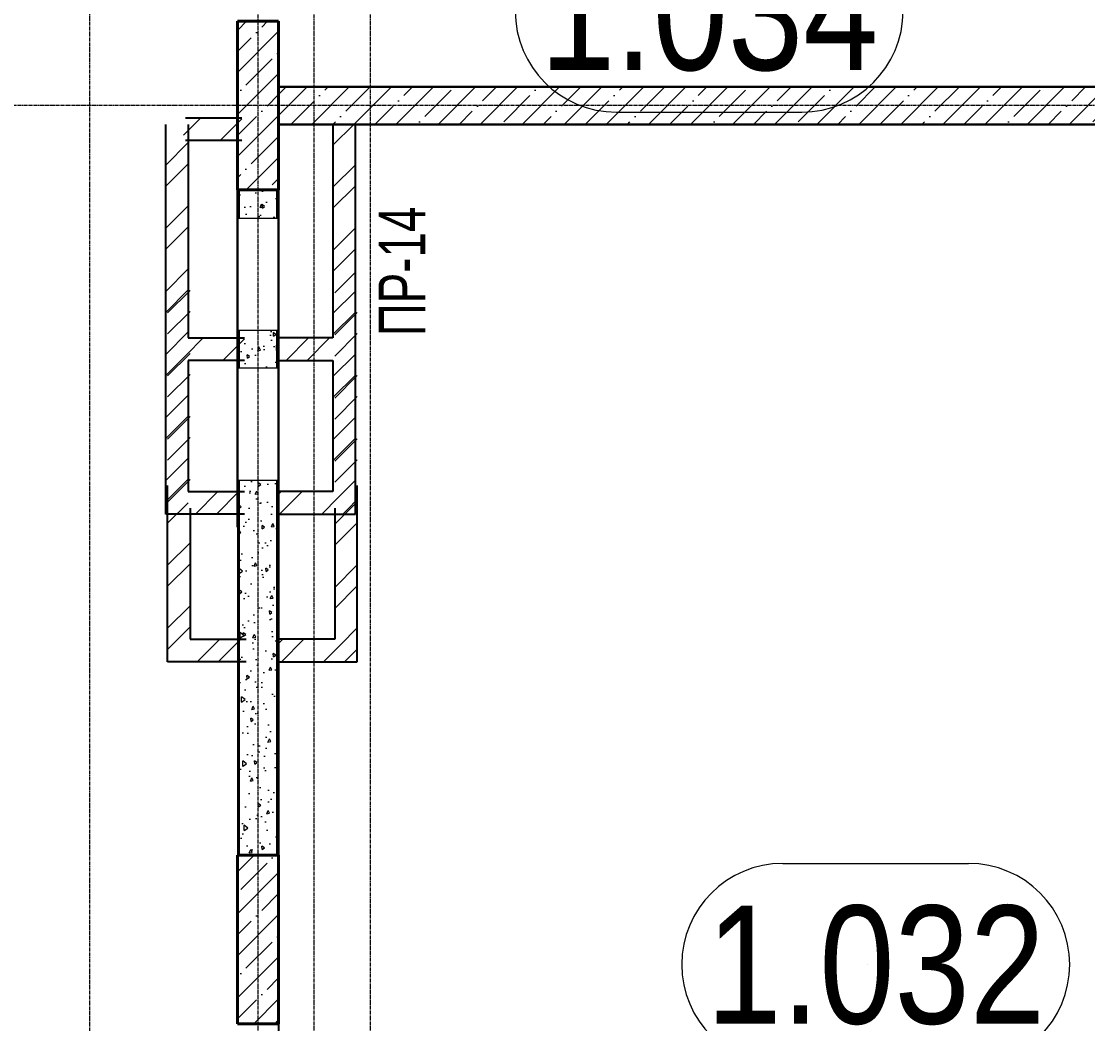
# Model space of a CAD drawing. Header units: millimetres. Extents: x -231292 to 573618, y -153144 to 564035.
# Drawn here: x 19920 to 25610, y -115045 to -109695 of the extents above; entities that cross this region are included whole.
import ezdxf
from ezdxf import colors
from ezdxf.entities.mleader import LeaderData, LeaderLine
from ezdxf.enums import TextEntityAlignment as Align
from ezdxf.math import Vec2, Vec3

# ---------------------------------------------------------------- set-up
doc = ezdxf.new("R2010")
doc.units = ezdxf.units.MM
doc.linetypes.add('CENTER2', pattern=[28.575, 19.05, -3.175, 3.175, -3.175])
doc.linetypes.add('HIDDEN2', pattern=[4.7625, 3.175, -1.5875])
doc.layers.get('0').update_dxf_attribs({"color": 250})
doc.layers.get('Defpoints').update_dxf_attribs({"color": 250})
for name, color, linetype, lineweight in [('АР_Area', 250, 'Continuous', 5), ('АР_Колонны', 250, 'Continuous', 35), ('АР_Стены ГКЛ', 250, 'Continuous', 15), ('АР_Стены ЖБ', 250, 'Continuous', 35), ('АР_Стены кирпич', 250, 'Continuous', 20), ('АР_Стены ПЕНОблок', 250, 'Continuous', 20), ('АР_Тонкая', 250, 'Continuous', 5), ('АР_Штриховка', 250, 'Continuous', 0), ('РД_Оси_100', 250, 'Continuous', 0)]:
    doc.layers.add(name, color=color, linetype=linetype, lineweight=lineweight)
doc.layers.add('РД_Перемычка инж проемов', color=250, linetype='Continuous')
doc.layers.add('РД_Проем', color=250, linetype='Continuous', lineweight=0, plot=False)
doc.layers.add('РД_проем_инж перемыч_подсчет', color=250, linetype='Continuous', lineweight=30, plot=False)
doc.styles.add('Arial0', font='arial.ttf')
doc.styles.add('style1', font='ARIALN.TTF')
doc.styles.add('ккк', font='isocpeur.ttf', dxfattribs={"width": 0.85, "oblique": 15})
pattern_1 = [(45, (8883.46, -162345.28), (-112.2532, 112.2532), []), (45, (8995.71, -162345.28), (-112.2532, 112.2532), [198.4375, -39.6875, 0, -39.6875])]
pattern_2 = [(45, (8883.46, -162345.28), (-168.3798, 168.3798), []), (45, (8995.7, -162345.28), (-168.3798, 168.3798), [])]
pattern_3 = [(45, (8883.46, -162345.28), (-168.3798, 168.3798), []), (45, (8995.7, -162345.28), (-168.3798, 168.3798), [])]
pattern_4 = [(45, (8883.46, -162345.28), (-168.3798, 168.3798), []), (45, (8995.7, -162345.28), (-168.3798, 168.3798), [])]
pattern_5 = [(45, (8892.97, -163133.6), (-168.3798, 168.3798), []), (45, (9005.23, -163133.6), (-168.3798, 168.3798), [])]
pattern_6 = [(45, (8892.97, -163133.6), (-168.3798, 168.3798), []), (45, (9005.23, -163133.6), (-168.3798, 168.3798), [])]

# ---------------------------------------------------------------- blocks, each defined once
blk = doc.blocks.new('MOK-МаркаПом_овал_ареал')
for p, q in [((-2.75, 3), (2.75, 3)), ((-2.75, -3), (2.75, -3))]:
    blk.add_line(p, q)
for centre, radius, start, end in [((-2.75, 0), 3, 90, 270), ((2.75, 0), 3, 270, 90), ((-3.75, 0), 3.5, 0, 0.001)]:
    blk.add_arc(centre, radius, start, end)
at = {"color": 0, "style": 'style1'}
blk.add_attdef('АР-ПОМЕЩЕНИЕ:НОМЕР', text='', height=3.5, dxfattribs=at).set_placement((0, 0), align=Align.MIDDLE)
at = {"layer": 'Defpoints', "color": 2, "style": 'style1'}
blk.add_attdef('АР-ПОМЕЩЕНИЕ:НАИМЕНОВАНИЕ', text='', height=1, dxfattribs=at).set_placement((-0.094, -4.814), align=Align.MIDDLE)
blk = doc.blocks.new('MOK-МаркаПеремычки')
at = {"color": 0, "style": 'ккк', "oblique": 15, "width": 0.85}
blk.add_attdef('АР-ПРОЕМ:ПЕРЕМЫЧКА', text='', height=2.5, dxfattribs=at).set_placement((0, 0), align=Align.MIDDLE)
blk = doc.blocks.new('оси_рен')
at = {"layer": 'РД_Оси_100', "color": 251, "linetype": 'CENTER2', "true_color": 0x636466}
blk.add_line((1225207.916, 174613.25), (1189697.958, 174613.25), dxfattribs=at)
for points in [[(1207052.916, 223268.25), (1207052.916, 135558.25)], [(1207952.916, 135558.25), (1207952.916, 223268.25)], [(1208252.916, 135558.25), (1208252.916, 223268.25)], [(1208552.916, 135558.25), (1208552.916, 223268.25)]]:
    blk.add_lwpolyline(points, dxfattribs=at)

msp = doc.modelspace()

# ---------------------------------------------------------------- hatches: boundary and pattern name
at = {"layer": 'АР_Штриховка', "linetype": 'Continuous', "lineweight": 5, "true_color": 0x000000}
h = msp.add_hatch(dxfattribs=at)
h.set_pattern_fill('ANSI35', color=18, scale=25, style=0)
h.set_pattern_definition(pattern_1)
h.paths.add_polyline_path([(21073.458, -110595.283), (21293.458, -110595.283), (21293.458, -109695.283), (21073.458, -109695.283)], flags=0)
h = msp.add_hatch(dxfattribs=at)
h.set_pattern_fill('ANSI35', color=18, scale=25, angle=-360, style=0)
h.set_pattern_definition([(45, (8883.46, -162345.28), (-112.2532, 112.2532), []), (45, (8995.71, -162345.28), (-112.2532, 112.2532), [198.4375, -39.6875, 0, -39.6875])])
h.paths.add_polyline_path([(28863.458, -110245.283), (28863.458, -110045.283), (21293.458, -110045.283), (21293.458, -110245.283)], flags=0)
at = {"layer": 'АР_Штриховка', "linetype": 'Continuous', "lineweight": 0, "true_color": 0x000000}
h = msp.add_hatch(dxfattribs=at)
h.set_pattern_fill('ANSI32', color=18, scale=25, angle=360, style=0)
h.set_pattern_definition([(45, (8869.37, -161171.01), (-168.3798, 168.3798), []), (45, (8981.62, -161171.01), (-168.3798, 168.3798), [])])
h.paths.add_polyline_path([(20797.31, -110331.012), (20767.31, -110251.012), (20797.31, -110211.012), (21097.31, -110211.012), (21097.31, -110331.012)], flags=0)
h = msp.add_hatch(dxfattribs=at)
h.set_pattern_fill('ANSI32', color=18, scale=25, angle=-360, style=0)
h.set_pattern_definition(pattern_4)
h.paths.add_polyline_path([(20691.4, -110245.283), (20811.4, -110245.283), (20811.4, -111385.283), (20781.4, -111425.283), (20691.4, -111385.283)], flags=0)
h.paths.add_polyline_path([(20691.4, -111385.283), (20781.4, -111425.283), (20811.4, -111505.283), (20811.4, -112205.283), (20691.4, -112325.283)], flags=0)
h = msp.add_hatch(dxfattribs=at)
h.set_pattern_fill('ANSI32', color=18, scale=25, angle=-360, style=0)
h.set_pattern_definition(pattern_4)
h.paths.add_polyline_path([(21703.458, -110245.283), (21583.458, -110245.283), (21583.458, -111385.283), (21613.458, -111425.283), (21703.458, -111385.283)], flags=0)
h.paths.add_polyline_path([(21703.458, -111385.283), (21613.458, -111425.283), (21583.458, -111505.283), (21583.458, -112205.283), (21703.458, -112325.283)], flags=0)
h = msp.add_hatch(dxfattribs=at)
h.set_pattern_fill('AR-CONC', color=18, angle=-315, style=0)
h.set_pattern_definition([(95, (8883.46, -162345.28), (140.09465, 117.5534), [19.05, -209.55]), (40, (8883.46, -162345.28), (-160.01845, 110.1767), [15.24, -167.6406]), (145.45144, (8895.13, -162335.49), (-19.9238, 227.7301), [16.19, -178.09024]), (91.1842, (8847.54, -162309.36), (221.4102, 161.9534), [28.575, -314.325]), (141.63556, (8866, -162295.87), (-7.0866, 342.8268), [24.285, -267.1356]), (36.18415, (8847.54, -162309.36), (-7.0866, 342.8268), [22.86, -251.4597]), (66, (8874.48, -162300.38), (179.52, 34.89515), [19.05, -209.55]), (11, (8874.48, -162300.38), (-86.5399, 173.9412), [15.24, -167.64]), (116.45145, (8889.44, -162297.47), (92.98005, 208.83634), [16.19, -178.08994]), (82.5, (8883.46, -162345.28), (-57.60547, 61.97341), [0, -165.608, 0, -170.18, 0, -168.275]), (52.5, (8883.46, -162345.28), (-23.58973, 118.087), [0, -97.028, 0, -161.798, 0, -64.135]), (12.5, (8843.406, -162385.335), (99.92786, 91.826196), [0, -63.5, 0, -198.12, 0, -262.89]), (2.5, (8825.45, -162403.3), (86.7639, 122.7224), [0, -82.55, 0, -131.572, 0, -186.69])])
h.paths.add_polyline_path([(21283.458, -110595.283), (21083.458, -110595.283), (21083.458, -110745.283), (21283.458, -110745.283)], flags=0)
h.paths.add_polyline_path([(21283.458, -111345.283), (21083.458, -111345.283), (21083.458, -111545.283), (21283.458, -111545.283)], flags=0)
h.paths.add_polyline_path([(21283.458, -112145.283), (21083.458, -112145.283), (21083.458, -114145.283), (21283.458, -114145.283)], flags=0)
h = msp.add_hatch(dxfattribs=at)
h.set_pattern_fill('ANSI32', color=18, scale=25, angle=-360, style=0)
h.set_pattern_definition(pattern_6)
h.paths.add_polyline_path([(20700.914, -111033.607), (20820.914, -111033.607), (20820.914, -112173.608), (20790.914, -112213.608), (20700.914, -112173.608)], flags=0)
h.paths.add_polyline_path([(20700.914, -112173.608), (20790.914, -112213.608), (20820.914, -112293.608), (20820.914, -112993.608), (20700.914, -113113.608)], flags=0)
h = msp.add_hatch(dxfattribs=at)
h.set_pattern_fill('ANSI32', color=18, scale=25, angle=-360, style=0)
h.set_pattern_definition(pattern_6)
h.paths.add_polyline_path([(21712.972, -111033.607), (21592.972, -111033.607), (21592.972, -112173.608), (21622.972, -112213.608), (21712.972, -112173.608)], flags=0)
h.paths.add_polyline_path([(21712.972, -112173.608), (21622.972, -112213.608), (21592.972, -112293.608), (21592.972, -112993.608), (21712.972, -113113.608)], flags=0)
h = msp.add_hatch(dxfattribs=at)
h.set_pattern_fill('ANSI32', color=18, scale=25, angle=360, style=0)
h.set_pattern_definition(pattern_3)
h.paths.add_polyline_path([(20811.4, -111505.283), (20781.4, -111425.283), (20811.4, -111385.283), (21111.4, -111385.283), (21111.4, -111505.283)], flags=0)
h = msp.add_hatch(dxfattribs=at)
h.set_pattern_fill('ANSI32', color=18, scale=25, angle=360, style=0)
h.set_pattern_definition(pattern_3)
h.paths.add_polyline_path([(21583.458, -111505.283), (21613.458, -111425.283), (21583.458, -111385.283), (21283.458, -111385.283), (21283.458, -111505.283)], flags=0)
h = msp.add_hatch(dxfattribs=at)
h.set_pattern_fill('ANSI32', color=18, scale=25, angle=-360, style=0)
h.set_pattern_definition(pattern_2)
h.paths.add_polyline_path([(20691.4, -112325.283), (20811.4, -112205.283), (21111.4, -112205.283), (21111.4, -112325.283)], flags=0)
h = msp.add_hatch(dxfattribs=at)
h.set_pattern_fill('ANSI32', color=18, scale=25, angle=-360, style=0)
h.set_pattern_definition(pattern_2)
h.paths.add_polyline_path([(21703.458, -112325.283), (21583.458, -112205.283), (21283.458, -112205.283), (21283.458, -112325.283)], flags=0)
h = msp.add_hatch(dxfattribs=at)
h.set_pattern_fill('ANSI32', color=18, scale=25, angle=-360, style=0)
h.set_pattern_definition(pattern_5)
h.paths.add_polyline_path([(20700.914, -113113.608), (20820.914, -112993.608), (21120.914, -112993.608), (21120.914, -113113.608)], flags=0)
h = msp.add_hatch(dxfattribs=at)
h.set_pattern_fill('ANSI32', color=18, scale=25, angle=-360, style=0)
h.set_pattern_definition(pattern_5)
h.paths.add_polyline_path([(21712.972, -113113.608), (21592.972, -112993.608), (21292.972, -112993.608), (21292.972, -113113.608)], flags=0)
at = {"layer": 'АР_Штриховка', "linetype": 'Continuous', "lineweight": 5, "true_color": 0x000000}
h = msp.add_hatch(dxfattribs=at)
h.set_pattern_fill('ANSI35', color=18, scale=25, style=0)
h.set_pattern_definition(pattern_1)
h.paths.add_polyline_path([(21073.458, -115045.283), (21293.458, -115045.283), (21293.458, -114145.283), (21073.458, -114145.283)], flags=0)

# ---------------------------------------------------------------- linework, layer by layer
msp.add_lwpolyline([(21293.458, -128645.283), (28863.458, -128645.283), (28863.458, -110245.283), (21293.458, -110245.283)], close=True)
at = {"layer": 'АР_Колонны', "color": 18, "linetype": 'HIDDEN2', "lineweight": 25, "true_color": 0x000000}
for p, q in [((21073.458, -109695.283), (21293.458, -109695.283)), ((21073.458, -110595.283), (21073.458, -109695.283)), ((21293.458, -109695.283), (21293.458, -110595.283)), ((21293.458, -110595.283), (21073.458, -110595.283)), ((21073.458, -114145.283), (21293.458, -114145.283)), ((21073.458, -115045.283), (21073.458, -114145.283)), ((21293.458, -114145.283), (21293.458, -115045.283)), ((21293.458, -115045.283), (21073.458, -115045.283))]:
    msp.add_line(p, q, dxfattribs=at)
at = {"layer": 'АР_Колонны', "color": 18, "linetype": 'Continuous', "lineweight": 30, "true_color": 0x000000}
for p, q in [((21293.458, -109695.283), (21073.458, -109695.283)), ((21073.458, -109695.283), (21073.458, -110595.283)), ((21293.458, -110595.283), (21293.458, -109695.283)), ((21073.458, -110595.283), (21293.458, -110595.283)), ((21293.458, -114145.283), (21073.458, -114145.283)), ((21073.458, -114145.283), (21073.458, -115045.283)), ((21293.458, -115045.283), (21293.458, -114145.283)), ((21073.458, -115045.283), (21293.458, -115045.283))]:
    msp.add_line(p, q, dxfattribs=at)
at = {"layer": 'АР_Стены ЖБ', "color": 18, "linetype": 'Continuous', "lineweight": 40, "true_color": 0x000000}
for p, q in [((21293.458, -109695.283), (21073.458, -109695.283)), ((21073.458, -109695.283), (21073.458, -110595.283)), ((21293.458, -110595.283), (21293.458, -109695.283)), ((21073.458, -110595.283), (21293.458, -110595.283)), ((21293.458, -114145.283), (21073.458, -114145.283)), ((21073.458, -114145.283), (21073.458, -115045.283)), ((21293.458, -115045.283), (21293.458, -114145.283)), ((21073.458, -115045.283), (21293.458, -115045.283))]:
    msp.add_line(p, q, dxfattribs=at)
at = {"layer": 'АР_Стены ЖБ', "color": 18, "linetype": 'Continuous', "lineweight": 30, "true_color": 0x000000}
for p, q in [((28863.458, -110045.283), (21293.458, -110045.283)), ((21293.458, -110045.283), (21293.458, -110245.283)), ((21293.458, -110245.283), (28863.458, -110245.283))]:
    msp.add_line(p, q, dxfattribs=at)
at = {"layer": 'АР_Стены кирпич', "color": 18, "linetype": 'Continuous', "lineweight": 25, "true_color": 0x000000}
for p, q in [((20797.31, -110211.012), (21097.31, -110211.012)), ((20691.4, -111385.283), (20691.4, -110245.283)), ((20811.4, -110245.283), (20811.4, -111385.283)), ((21703.458, -110245.283), (21583.458, -110245.283)), ((21583.458, -110245.283), (21583.458, -111385.283)), ((21703.458, -111385.283), (21703.458, -110245.283)), ((21097.31, -110331.012), (20797.31, -110331.012)), ((20691.4, -112325.283), (20691.4, -111385.283)), ((20811.4, -111385.283), (21111.4, -111385.283)), ((21583.458, -111385.283), (21283.458, -111385.283)), ((21283.458, -111385.283), (21283.458, -111505.283)), ((21703.458, -112325.283), (21703.458, -111385.283)), ((21111.4, -111505.283), (20811.4, -111505.283)), ((20811.4, -111505.283), (20811.4, -112205.283)), ((21283.458, -111505.283), (21583.458, -111505.283)), ((21583.458, -111505.283), (21583.458, -112205.283)), ((20700.914, -113113.608), (20700.914, -112173.608)), ((21712.972, -113113.608), (21712.972, -112173.608)), ((20811.4, -112205.283), (21111.4, -112205.283)), ((21583.458, -112205.283), (21283.458, -112205.283)), ((21283.458, -112205.283), (21283.458, -112325.283)), ((20820.914, -112293.608), (20820.914, -112993.608)), ((21592.972, -112293.608), (21592.972, -112993.608)), ((21111.4, -112325.283), (20691.4, -112325.283)), ((21283.458, -112325.283), (21703.458, -112325.283)), ((20820.914, -112993.608), (21120.914, -112993.608)), ((21592.972, -112993.608), (21292.972, -112993.608)), ((21120.914, -113113.608), (20700.914, -113113.608)), ((21292.972, -113113.608), (21712.972, -113113.608))]:
    msp.add_line(p, q, dxfattribs=at)
at = {"layer": 'АР_Стены ПЕНОблок', "color": 18, "linetype": 'Continuous', "lineweight": 20, "true_color": 0x000000}
for p, q in [((21283.458, -110595.283), (21083.458, -110595.283)), ((21083.458, -110595.283), (21083.458, -110745.283)), ((21283.458, -110745.283), (21283.458, -110595.283)), ((21083.458, -110745.283), (21283.458, -110745.283)), ((21283.458, -111345.283), (21083.458, -111345.283)), ((21083.458, -111345.283), (21083.458, -111545.283)), ((21283.458, -111545.283), (21283.458, -111345.283)), ((21083.458, -111545.283), (21283.458, -111545.283)), ((21283.458, -112145.283), (21083.458, -112145.283)), ((21083.458, -112145.283), (21083.458, -114145.283)), ((21283.458, -114145.283), (21283.458, -112145.283)), ((21083.458, -114145.283), (21283.458, -114145.283))]:
    msp.add_line(p, q, dxfattribs=at)
at = {"layer": 'АР_Тонкая', "color": 18, "linetype": 'Continuous', "lineweight": 0, "true_color": 0x000000}
for p, q in [((21083.458, -110595.283), (21073.458, -110595.283)), ((21073.458, -110595.283), (21073.458, -110745.283)), ((21083.458, -110745.283), (21083.458, -110595.283)), ((21293.458, -110595.283), (21283.458, -110595.283)), ((21283.458, -110595.283), (21283.458, -110745.283)), ((21293.458, -110745.283), (21293.458, -110595.283)), ((21073.458, -110745.283), (21083.458, -110745.283)), ((21283.458, -110745.283), (21293.458, -110745.283)), ((21083.458, -111345.283), (21073.458, -111345.283)), ((21073.458, -111345.283), (21073.458, -111545.283)), ((21083.458, -111545.283), (21083.458, -111345.283)), ((21293.458, -111345.283), (21283.458, -111345.283)), ((21283.458, -111345.283), (21283.458, -111545.283)), ((21293.458, -111545.283), (21293.458, -111345.283)), ((21073.458, -111545.283), (21083.458, -111545.283)), ((21283.458, -111545.283), (21293.458, -111545.283)), ((21083.458, -112145.283), (21073.458, -112145.283)), ((21073.458, -112145.283), (21073.458, -114145.283)), ((21083.458, -114145.283), (21083.458, -112145.283)), ((21293.458, -112145.283), (21283.458, -112145.283)), ((21283.458, -112145.283), (21283.458, -114145.283)), ((21293.458, -114145.283), (21293.458, -112145.283)), ((21073.458, -114145.283), (21083.458, -114145.283)), ((21283.458, -114145.283), (21293.458, -114145.283))]:
    msp.add_line(p, q, dxfattribs=at)
at = {"layer": 'РД_Проем', "color": 18, "linetype": 'Continuous', "lineweight": 0, "true_color": 0x000000}
for p, q in [((21073.458, -110745.283), (21073.458, -111345.283)), ((21293.458, -110745.283), (21293.458, -111345.283)), ((21073.458, -111545.283), (21073.458, -112145.283)), ((21293.458, -111545.283), (21293.458, -112145.283))]:
    msp.add_line(p, q, dxfattribs=at)
at = {"layer": 'РД_проем_инж перемыч_подсчет', "color": 18, "linetype": 'Continuous', "lineweight": 30, "true_color": 0x000000}
for p, q in [((21073.458, -110595.283), (21073.458, -112395.283)), ((21293.458, -110595.283), (21293.458, -112395.283))]:
    msp.add_line(p, q, dxfattribs=at)

# ---------------------------------------------------------------- block references
at = {"rotation": 359.999868838025}
msp.add_blockref('оси_рен', (-1186769.82, -284755.728), dxfattribs=at)
at = {"layer": 'АР_Area', "color": 18, "linetype": 'Continuous', "lineweight": 5, "true_color": 0x000000}
ref = msp.add_blockref('MOK-МаркаПом_овал_ареал', (23590.553, -109640.063), dxfattribs=dict(at, xscale=180, yscale=180, zscale=80))
ref.add_attrib('АР-ПОМЕЩЕНИЕ:НОМЕР', '1.034', dxfattribs={"layer": '0', "color": 0, "height": 630, "style": 'style1'}).set_placement((23590.553, -109640.063), align=Align.MIDDLE)
ref = msp.add_blockref('MOK-МаркаПом_овал_ареал', (24479.497, -114729.741), dxfattribs=dict(at, xscale=180, yscale=180, zscale=100))
ref.add_attrib('АР-ПОМЕЩЕНИЕ:НОМЕР', '1.032', dxfattribs={"layer": '0', "color": 0, "height": 630, "style": 'style1'}).set_placement((24479.497, -114729.741), align=Align.MIDDLE)
at = {"layer": 'РД_Перемычка инж проемов', "color": 18, "linetype": 'Continuous', "lineweight": -3, "true_color": 0x000000}
ref = msp.add_blockref('MOK-МаркаПеремычки', (21951.886, -111029.819, 200), dxfattribs=dict(at, xscale=100, yscale=100, zscale=100, rotation=89.99999999999999))
ref.add_attrib('АР-ПРОЕМ:ПЕРЕМЫЧКА', 'ПР-14', dxfattribs={"layer": '0', "color": 0, "height": 250, "rotation": 90, "style": 'Arial0', "width": 0.7}).set_placement((21951.886, -111029.819, 200), align=Align.MIDDLE)

# ---------------------------------------------------------------- leaders
at = {"layer": 'АР_Стены ГКЛ', "ltscale": 100}
ml = msp.add_multileader_mtext('Standard', dxfattribs=at)
ml.set_content('h=800 от пола', color=256, style='style1')
ml.set_leader_properties(color=256)
ml.build(insert=Vec2(0, 0))
ml.multileader.update_dxf_attribs({"has_dogleg": 0, "text_left_attachment_type": 6, "text_right_attachment_type": 6, "arrow_head_size": 109.152, "scale": 100})
ctx = ml.context
ctx.base_point, ctx.scale, ctx.char_height, ctx.arrow_head_size, ctx.landing_gap_size, ctx.plane_origin, ctx.plane_x_axis, ctx.plane_y_axis = Vec3(23529.931, -108782.008), 100, 327.45629, 109.152, 109.152, Vec3(45772.047, -102193.424), Vec3(1, 0.00000001), Vec3(-0.00000001, 1)
ctx.left_attachment, ctx.right_attachment = 6, 6
notes = []
notes.append((ctx, [(1, (1, 1, 0), (21783.497, -108782.008), (1, 0.00000001), 1746.434, [(0, [(23452.141, -108235.283)], 0, [])])]))
ctx.mtext.insert, ctx.mtext.text_direction, ctx.mtext.rotation, ctx.mtext.flow_direction = Vec3(23639.083, -108389.061), Vec3(1, 0.00000001), 0.00000001, 5
for ctx, leaders in notes:
    for number, flags, end, landing, length, lines in leaders:
        leader = LeaderData()
        leader.index, (leader.has_last_leader_line, leader.has_dogleg_vector, leader.attachment_direction) = number, flags
        leader.last_leader_point, leader.dogleg_vector, leader.dogleg_length = Vec3(end), Vec3(landing), length
        for number, points, colour, breaks in lines:
            line = LeaderLine()
            line.index, line.vertices, line.color, line.breaks = number, Vec3.list(points), colors.encode_raw_color(colour), breaks
            leader.lines.append(line)
        ctx.leaders.append(leader)

doc.saveas('drawing.dxf')
